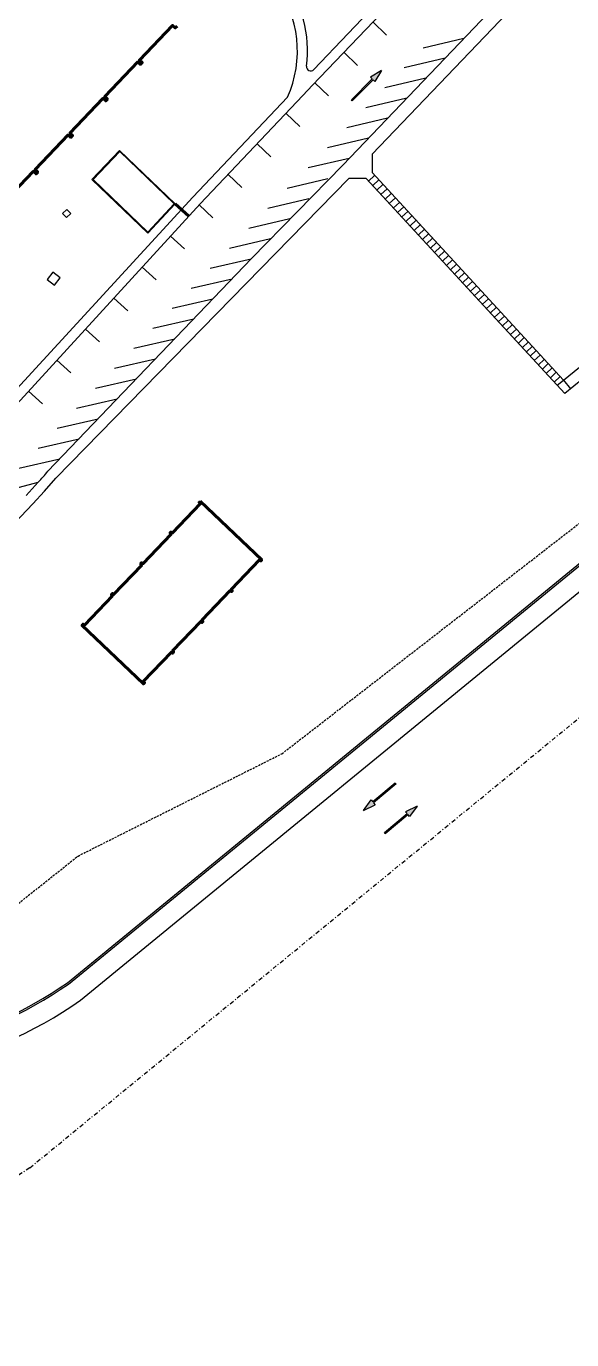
# Model space of a CAD drawing. Header units: millimetres. Extents: x 34038 to 35840, y 10511 to 10922.
# Drawn here: x 34320.6 to 34385.5, y 10510.7 to 10666.8 of the extents above; entities that cross this region are included whole.
import ezdxf

# ---------------------------------------------------------------- set-up
doc = ezdxf.new("R2010")
doc.units = ezdxf.units.MM
doc.linetypes.add('DASHDOT', pattern=[1, 0.5, -0.25, 0, -0.25])
doc.linetypes.add('HIDDEN', pattern=[0.375, 0.25, -0.125])
doc.layers.add('GUIA', color=7, linetype='Continuous')
doc.layers.add('PINTURA BRANCA', color=7, linetype='Continuous')
doc.layers.add('PROJEÇÃO DAS EDIFICAÇÕES', color=4, linetype='Continuous', lineweight=60)

# ---------------------------------------------------------------- blocks, each defined once
blk = doc.blocks.new('*X25')
at = {"color": 0}
for p, q in [((667.45, 921.43), (668.43, 921.37)), ((667.49, 922.13), (668.48, 922.07)), ((667.36, 920.04), (668.34, 919.98)), ((667.4, 920.74), (668.39, 920.68)), ((667.28, 918.64), (668.26, 918.58)), ((667.32, 919.34), (668.3, 919.28)), ((667.19, 917.24), (668.17, 917.18)), ((667.23, 917.94), (668.21, 917.88)), ((667.06, 915.15), (668.04, 915.09)), ((667.11, 915.84), (668.08, 915.79)), ((667.15, 916.54), (668.13, 916.48)), ((666.98, 913.75), (667.95, 913.69)), ((667.02, 914.45), (668, 914.39)), ((666.9, 912.35), (667.86, 912.29)), ((666.94, 913.05), (667.91, 912.99)), ((666.81, 910.95), (667.78, 910.89)), ((666.85, 911.65), (667.82, 911.59)), ((666.73, 909.56), (667.69, 909.5)), ((666.77, 910.25), (667.73, 910.2)), ((666.6, 907.46), (667.56, 907.4)), ((666.64, 908.16), (667.6, 908.1)), ((666.68, 908.86), (667.65, 908.8)), ((666.51, 906.06), (667.47, 906)), ((666.56, 906.76), (667.52, 906.7)), ((666.43, 904.67), (667.38, 904.61)), ((666.47, 905.36), (667.43, 905.31)), ((666.34, 903.27), (667.3, 903.21)), ((666.39, 903.97), (667.34, 903.91)), ((666.22, 901.17), (667.17, 901.11)), ((666.26, 901.87), (667.21, 901.81)), ((666.3, 902.57), (667.25, 902.51)), ((666.13, 899.77), (667.08, 899.72)), ((666.17, 900.47), (667.12, 900.42)), ((666.09, 899.08), (667.04, 899.02))]:
    blk.add_line(p, q, dxfattribs=at)

msp = doc.modelspace()

# ---------------------------------------------------------------- hatches: boundary and pattern name
for points in [[(34362.857, 10661.603), (34362.067, 10660.274), (34361.854, 10660.485), (34359.388, 10658.001), (34359.282, 10658.106), (34361.747, 10660.591), (34361.534, 10660.802)], [(34360.705, 10573.618), (34361.619, 10574.866), (34361.81, 10574.635), (34364.501, 10576.873), (34364.597, 10576.758), (34361.906, 10574.52), (34362.098, 10574.289)], [(34367.109, 10574.132), (34366.196, 10572.884), (34366.004, 10573.115), (34363.313, 10570.876), (34363.218, 10570.992), (34365.908, 10573.23), (34365.716, 10573.461)]]:
    msp.add_hatch(color=256).paths.add_polyline_path(points)

# ---------------------------------------------------------------- linework, layer by layer
for p, q in [((34358.24, 10650.35), (34404.875, 10699.066)), ((34361.763, 10651.648), (34407.829, 10699.768)), ((34374.626, 10680.71), (34354.656, 10659.851)), ((34374.626, 10680.71), (34354.656, 10659.851)), ((34354.8, 10661.694), (34373.165, 10681.009)), ((34354.8, 10661.694), (34373.165, 10681.009)), ((34362.857, 10661.603), (34361.534, 10660.802)), ((34362.857, 10661.603), (34362.067, 10660.274)), ((34354.656, 10659.851), (34353.514, 10658.6)), ((34359.282, 10658.106), (34361.747, 10660.591)), ((34359.388, 10658.001), (34361.854, 10660.485)), ((34361.747, 10660.591), (34361.534, 10660.802)), ((34362.067, 10660.274), (34361.854, 10660.485)), ((34340.396, 10646.545), (34351.678, 10658.411)), ((34341.273, 10645.726), (34353.514, 10658.6)), ((34359.388, 10658.001), (34359.282, 10658.106)), ((34331.702, 10652.082), (34328.4, 10648.64)), ((34338.313, 10645.739), (34331.702, 10652.082)), ((34331.705, 10651.94), (34328.541, 10648.643)), ((34338.173, 10645.735), (34331.705, 10651.94)), ((34361.763, 10651.648), (34361.743, 10649.462)), ((34362.043, 10649.115), (34361.316, 10648.444)), ((34361.743, 10649.462), (34384.519, 10624.757)), ((34324.119, 10613.121), (34358.985, 10648.758)), ((34335.074, 10642.238), (34328.4, 10648.64)), ((34335.07, 10642.38), (34328.541, 10648.643)), ((34361.054, 10648.728), (34358.985, 10648.758)), ((34384.67, 10623.197), (34361.054, 10648.728)), ((34362.537, 10648.581), (34361.81, 10647.91)), ((34363.03, 10648.047), (34362.304, 10647.376)), ((34363.524, 10647.513), (34362.798, 10646.842)), ((34318.604, 10622.785), (34340.396, 10646.545)), ((34319.452, 10621.934), (34341.273, 10645.726)), ((34335.07, 10642.38), (34338.173, 10645.735)), ((34335.074, 10642.238), (34338.313, 10645.739)), ((34364.018, 10646.979), (34363.292, 10646.308)), ((34364.512, 10646.445), (34363.786, 10645.774)), ((34365.006, 10645.911), (34364.28, 10645.24)), ((34325.399, 10645.081), (34324.914, 10644.604)), ((34324.914, 10644.604), (34325.392, 10644.119)), ((34325.392, 10644.119), (34325.877, 10644.597)), ((34325.877, 10644.597), (34325.399, 10645.081)), ((34365.5, 10645.377), (34364.774, 10644.706)), ((34365.994, 10644.843), (34365.268, 10644.172)), ((34366.488, 10644.309), (34365.762, 10643.638)), ((34366.982, 10643.775), (34366.256, 10643.104)), ((34367.476, 10643.241), (34366.75, 10642.57)), ((34367.97, 10642.707), (34367.244, 10642.035)), ((34347.382, 10639.229), (34323.175, 10613.941)), ((34327.055, 10551.056), (34432.878, 10637.651)), ((34384.519, 10624.757), (34392.501, 10631.285)), ((34393.318, 10630.22), (34384.67, 10623.197)), ((34383.749, 10624.192), (34384.519, 10624.757)), ((34384.519, 10624.757), (34385.343, 10623.743)), ((34322.024, 10612.633), (34320.587, 10611.049)), ((34364.501, 10576.873), (34361.81, 10574.635)), ((34364.597, 10576.758), (34361.906, 10574.52)), ((34364.501, 10576.873), (34364.597, 10576.758)), ((34360.705, 10573.618), (34361.619, 10574.866)), ((34360.705, 10573.618), (34362.098, 10574.289)), ((34361.619, 10574.866), (34361.81, 10574.635)), ((34361.906, 10574.52), (34362.098, 10574.289)), ((34367.109, 10574.132), (34365.716, 10573.461)), ((34367.109, 10574.132), (34366.196, 10572.884)), ((34363.218, 10570.992), (34365.908, 10573.23)), ((34363.313, 10570.876), (34366.004, 10573.115)), ((34365.908, 10573.23), (34365.716, 10573.461)), ((34366.196, 10572.884), (34366.004, 10573.115)), ((34363.313, 10570.876), (34363.218, 10570.992))]:
    msp.add_line(p, q)
at = {"linetype": 'DASHDOT'}
msp.add_line((34321.013, 10531.124), (34426.837, 10617.719), dxfattribs=at)
at = {"linetype": 'HIDDEN'}
for p, q in [((34351.002, 10580.353), (34387.988, 10608.985)), ((34326.754, 10568.195), (34351.002, 10580.353)), ((34313.778, 10557.899), (34326.754, 10568.195))]:
    msp.add_line(p, q, dxfattribs=at)
at = {"color": 7}
msp.add_line((34337.853, 10592.428), (34337.926, 10592.359), dxfattribs=at)
msp.add_lwpolyline([(34358.24, 10650.35), (34347.382, 10639.229)])
msp.add_lwpolyline([(34324.619, 10636.944), (34323.738, 10637.616), (34323.066, 10636.734), (34323.947, 10636.062)], close=True)
for centre, radius, start, end in [((34339.4, 10663.91), 14.653, 352.90539, 36.38993), ((34339.4, 10663.91), 13.453, 335.8724, 36.38993), ((34354.437, 10662.038), 0.5, 172.90539, 316.44459), ((34223.893, 10700.174), 132.753, 290.64651, 319.02335), ((34223.893, 10700.174), 131.503, 318.26438, 319.02335), ((34297.96, 10592.568), 50.692, 281.8392, 305.02606)]:
    msp.add_arc(centre, radius, start, end)
at = {"linetype": 'DASHDOT'}
msp.add_arc((39224.654, 3001.292), 8985.771, 123.0733162, 123.3114066, dxfattribs=at)
at = {"layer": 'GUIA'}
for p, q in [((34325.484, 10553.131), (34414.105, 10625.649)), ((34325.605, 10552.971), (34414.316, 10625.563))]:
    msp.add_line(p, q, dxfattribs=at)
for radius, start, end in [(48.092, 282.76335, 304.91217), (48.292, 282.75678, 304.92126)]:
    msp.add_arc((34297.96, 10592.568), radius, start, end, dxfattribs=at)
at = {"layer": 'PINTURA BRANCA'}
for p, q in [((34363.475, 10665.798), (34361.844, 10667.36)), ((34360.017, 10662.187), (34358.387, 10663.748)), ((34356.56, 10658.575), (34354.929, 10660.136)), ((34353.138, 10654.929), (34351.502, 10656.484)), ((34349.693, 10651.305), (34348.057, 10652.861)), ((34346.248, 10647.682), (34344.612, 10649.237)), ((34342.803, 10644.058), (34341.166, 10645.614)), ((34339.426, 10640.372), (34337.762, 10641.898)), ((34336.046, 10636.687), (34334.382, 10638.213)), ((34332.666, 10633.002), (34331.003, 10634.528)), ((34329.287, 10629.317), (34327.623, 10630.843)), ((34325.907, 10625.632), (34324.244, 10627.158)), ((34322.528, 10621.947), (34320.864, 10623.473))]:
    msp.add_line(p, q, dxfattribs=at)
for points in [[(34367.802, 10664.297), (34372.672, 10665.431)], [(34365.552, 10661.942), (34370.422, 10663.077)], [(34365.552, 10661.942), (34370.422, 10663.077)], [(34363.275, 10659.564), (34368.145, 10660.698)], [(34363.275, 10659.564), (34368.145, 10660.698)], [(34360.999, 10657.186), (34365.868, 10658.32)], [(34360.999, 10657.186), (34365.868, 10658.32)], [(34358.722, 10654.807), (34363.592, 10655.941)], [(34358.722, 10654.807), (34363.592, 10655.941)], [(34356.445, 10652.429), (34361.315, 10653.563)], [(34356.445, 10652.429), (34361.315, 10653.563)], [(34354.13, 10650.042), (34359, 10651.176)], [(34351.619, 10647.608), (34356.489, 10648.743)], [(34349.342, 10645.23), (34354.212, 10646.364)], [(34347.066, 10642.852), (34351.935, 10643.986)], [(34344.789, 10640.473), (34349.659, 10641.607)], [(34342.491, 10638.072), (34347.36, 10639.207)], [(34340.214, 10635.694), (34345.084, 10636.828)], [(34337.937, 10633.316), (34342.807, 10634.45)], [(34335.661, 10630.937), (34340.53, 10632.071)], [(34333.384, 10628.559), (34338.254, 10629.693)], [(34331.107, 10626.18), (34335.977, 10627.314)], [(34328.831, 10623.802), (34333.7, 10624.936)], [(34326.554, 10621.424), (34331.423, 10622.558)], [(34324.277, 10619.045), (34329.147, 10620.179)], [(34322, 10616.667), (34326.87, 10617.801)], [(34322, 10616.667), (34326.87, 10617.801)], [(34319.724, 10614.288), (34324.593, 10615.422)], [(34315.588, 10610.94), (34322.024, 10612.633)]]:
    msp.add_lwpolyline(points, dxfattribs=at)
at = {"layer": 'PROJEÇÃO DAS EDIFICAÇÕES'}
msp.add_line((34338.313, 10645.739), (34339.927, 10644.259), dxfattribs=at)
msp.add_lwpolyline([(34338.531, 10666.863), (34338.324, 10666.646), (34337.998, 10666.957), (34334.063, 10662.833), (34334.389, 10662.523), (34334.182, 10662.306), (34333.856, 10662.616), (34329.921, 10658.493), (34330.246, 10658.182), (34330.039, 10657.965), (34329.714, 10658.276), (34325.779, 10654.152), (34326.104, 10653.841), (34325.897, 10653.624), (34325.571, 10653.935), (34321.636, 10649.811), (34321.962, 10649.501), (34321.755, 10649.284), (34321.429, 10649.594), (34317.494, 10645.471)], dxfattribs=at)
msp.add_lwpolyline([(34341.301, 10610.38), (34341.163, 10610.236), (34341.307, 10610.098), (34337.959, 10606.589), (34337.814, 10606.727), (34337.676, 10606.582), (34337.821, 10606.444), (34334.473, 10602.936), (34334.328, 10603.074), (34334.19, 10602.929), (34334.335, 10602.791), (34330.986, 10599.282), (34330.842, 10599.42), (34330.703, 10599.276), (34330.848, 10599.138), (34327.5, 10595.629), (34327.355, 10595.767), (34327.217, 10595.622), (34334.524, 10588.649), (34334.662, 10588.794), (34334.517, 10588.932), (34337.866, 10592.441), (34338.01, 10592.303), (34338.148, 10592.447), (34338.004, 10592.586), (34341.352, 10596.094), (34341.497, 10595.956), (34341.635, 10596.101), (34341.49, 10596.239), (34344.838, 10599.748), (34344.983, 10599.61), (34345.121, 10599.754), (34344.977, 10599.892), (34348.325, 10603.401), (34348.47, 10603.263), (34348.608, 10603.408)], close=True, dxfattribs=at)

# ---------------------------------------------------------------- block references
at = {"rotation": 46.24973210999525}
msp.add_blockref('*X25', (34572.27, 9521.663), dxfattribs=at)

doc.saveas('drawing.dxf')
